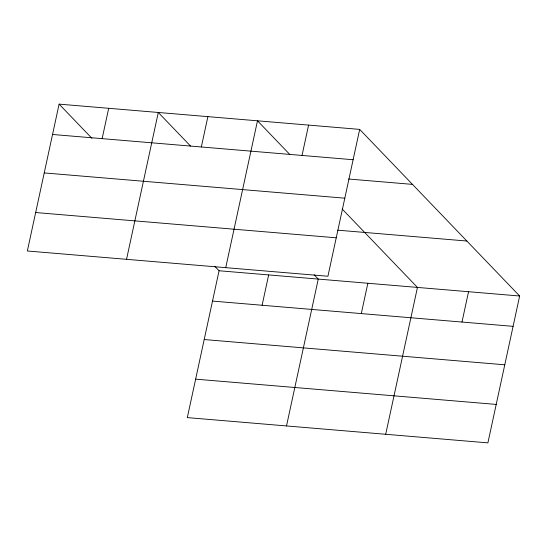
<?xml version="1.0" encoding="UTF-8"?>
<svg xmlns="http://www.w3.org/2000/svg" width="547" height="547" viewBox="0 0 547 547"><rect width="100%" height="100%" fill="white"/><g stroke="black" fill="none" stroke-linecap="round" stroke-linejoin="round"><path stroke-width="0.82" d="M59.103 104.135L27.35 250.991L327.926 276.249L359.68 129.393L59.103 104.135L91.951 138.343M102.139 138.637L108.696 108.299M126.542 259.326L158.295 112.47L190.554 146.07M201.33 146.979L207.887 116.641M214.964 266.471L219.073 270.751L187.32 417.607L487.897 442.865L519.65 296.009L359.68 129.393M225.733 267.661L257.487 120.805L289.746 154.404M262.109 305.253L268.666 274.915M302.026 155.437L308.583 125.099M286.512 425.942L318.258 279.086L314.156 274.806M361.3 313.588L367.857 283.257M385.703 434.277L417.45 287.421L342.196 209.043M461.989 322.053L468.553 291.715M52.539 134.473L353.123 159.731M348.596 179.013L412.472 184.38M44.232 172.92L344.808 198.185M337.766 230.178L466.858 241.029M35.664 212.537L336.241 237.801M219.073 270.751L519.65 296.009M212.51 301.089L513.093 326.347M204.195 339.537L504.778 364.801M195.635 379.153L496.211 404.418"/></g></svg>
